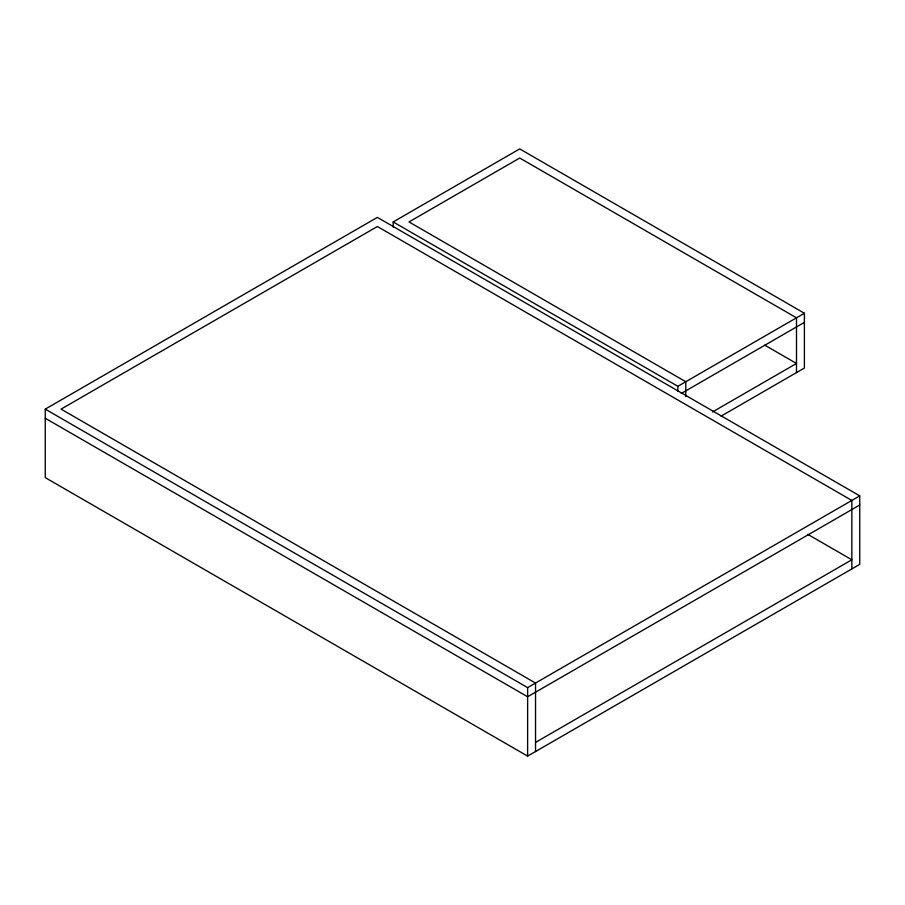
<?xml version="1.0" encoding="UTF-8"?>
<svg xmlns="http://www.w3.org/2000/svg" width="905" height="905" viewBox="0 0 905 905"><rect width="100%" height="100%" fill="white"/><g stroke="black" fill="none" stroke-linecap="round" stroke-linejoin="round"><path stroke-width="1.36" d="M45.25 409.128L377.374 217.381L859.75 495.872L859.75 564.358L527.626 756.105L45.25 477.614L45.25 409.128L527.626 687.619L859.75 495.872M393.189 227.155L393.189 221.94L519.719 148.895L804.398 313.254L804.398 368.041L721.059 416.153M393.189 221.94L677.868 386.299L804.398 313.254M681.261 393.471L804.398 322.384M712.54 411.933L796.491 363.471L764.782 345.167M859.75 505.001L527.626 696.76L45.25 418.257M535.534 742.405L851.843 559.788L807.814 534.369M851.843 568.917L851.843 500.442L377.374 226.51L61.065 409.128L535.534 683.06L535.534 751.546M796.491 372.6L796.491 317.813L519.719 158.024L409.003 221.94L685.775 381.729L685.775 396.481M677.868 386.299L677.868 391.514M527.626 687.619L527.626 756.105"/></g></svg>
